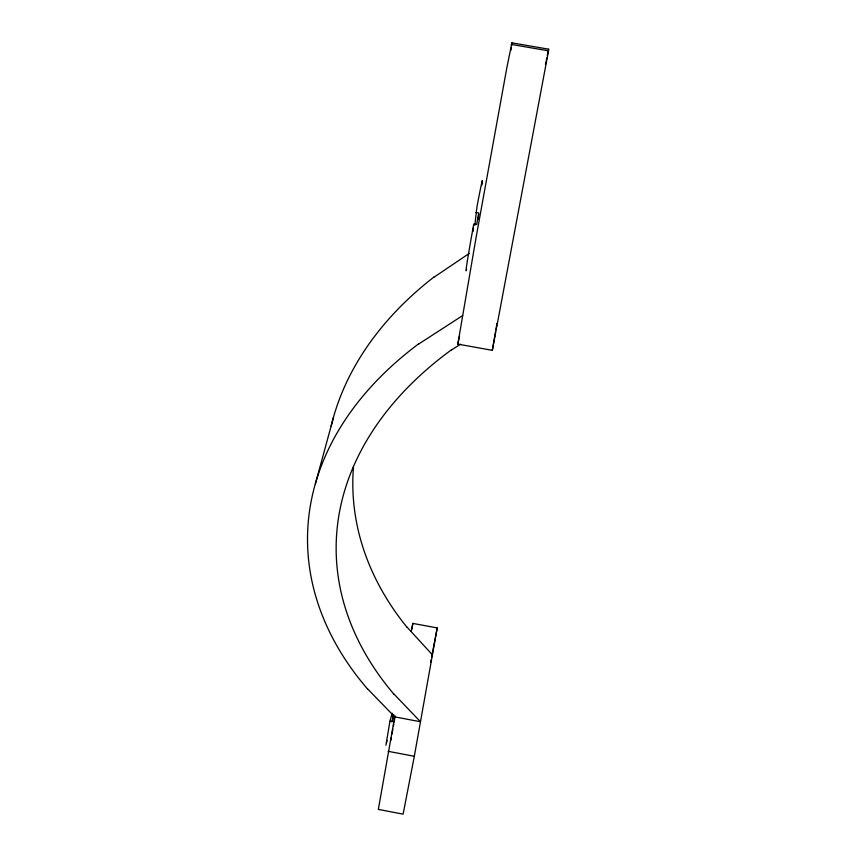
<?xml version="1.0" encoding="UTF-8"?>
<svg xmlns="http://www.w3.org/2000/svg" width="857" height="857" viewBox="0 0 857 857"><rect width="100%" height="100%" fill="white"/><g stroke="black" fill="none" stroke-linecap="round" stroke-linejoin="round"><path stroke-width="1.29" d="M548.534 50.831L548.609 49.17L511.929 42.85L506.958 67.125L476.235 236.628L457.831 344.118L492.325 350.331L548.534 50.831L511.275 44.403M473.182 231.369L473.471 227.683M474.821 225.273L476.974 206.666A46.942 0.771 -79.7 0 1 482.362 180.484L481.945 184.973M478.185 219.381L478.667 214.271M411.306 631.148L412.849 623.393L437.22 627.945L414.317 756.292L403.111 814.15L378.333 809.394L394.745 716.87L367.653 688.953M412.849 623.393L411.917 629.049M510.815 50.477L511.19 47.938M511.565 45.389L511.929 42.85M492.325 350.331L495.421 332.237M495.86 329.709L496.964 323.4M390.888 740.169L391.317 737.748M391.949 734.128L392.849 729.103M392.131 713.217L389.924 721.294L385.939 745.215M389.924 721.294L392.024 721.69L393.363 714.417M393.406 726.05L393.759 724.069M394.124 722.087L394.67 719.109M391.66 716.291L392.056 714.181M394.852 718.123L395.259 715.916M430.61 662.407L431.114 659.783M431.607 657.158L437.22 627.945M459.513 336.19L457.831 344.118M545.448 64.414L545.973 61.811M386.507 742.708L386.978 740.448M546.241 60.504L546.766 57.987M547.291 55.469L548.609 49.17M392.024 721.69L393.856 714.759M315.365 483.894L333.555 417.177M433.888 277.293L469.325 253.372M418.762 343.989L462.673 315.558M451.628 349.902L460.552 344.235M475.892 212.482L478.784 212.997L476.663 224.523L473.771 224.009L472.593 230.49A45.485 0.75 -79.7 0 0 466.337 267.577L466.154 270.791A46.996 0.771 -79.7 0 0 466.583 269.152M394.745 716.87L420.508 721.755L393.813 693.891M388.135 751.31L414.317 756.292M406.936 627.024L432.442 654.855M393.684 693.924A444.59 295.794 0.3 0 1 451.489 349.785M406.807 627.056A425.147 295.247 -0.6 0 1 353.459 467.011M367.524 688.985A442.491 296.522 1.1 0 1 418.623 343.871M331.156 426.079A423.176 295.986 0.2 0 1 433.76 277.186"/></g></svg>
